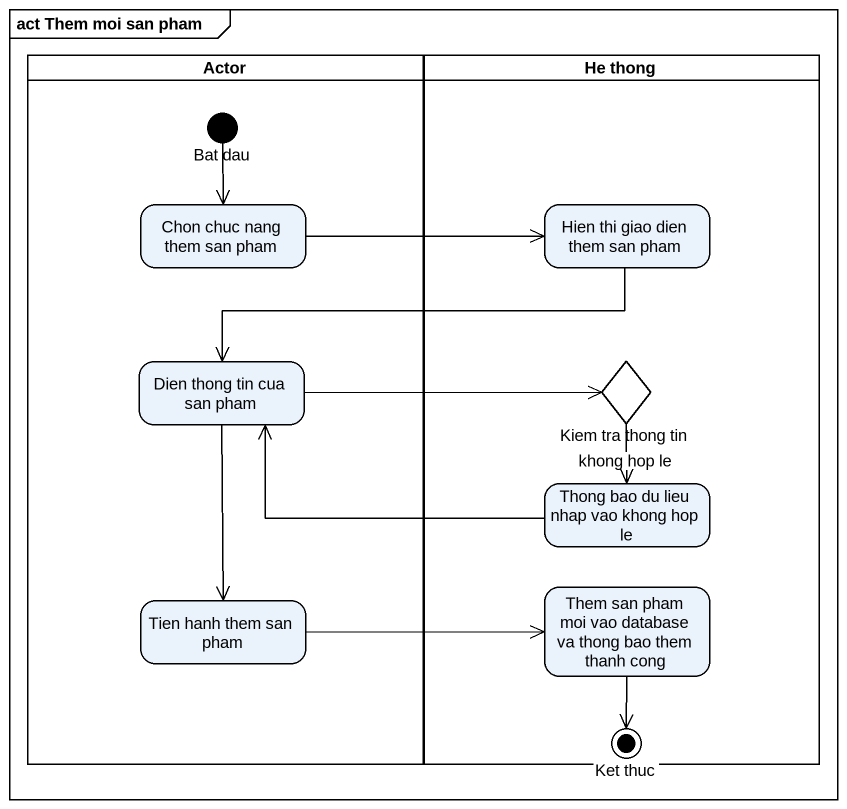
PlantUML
@startuml
mainframe act Them moi san pham
hide empty description
state "Actor" as Actor_ <<partition>> {
  state "Bat dau" as Bat_dau <<start>>
  state "Chon chuc nang them san pham" as Chon_chuc_nang_them_san_pham
  state "Dien thong tin cua san pham" as Dien_thong_tin_cua_san_pham
  state "Tien hanh them san pham" as Tien_hanh_them_san_pham
}
state "He thong" as He_thong <<partition>> {
  state "Hien thi giao dien them san pham" as Hien_thi_giao_dien_them_san
  state "Kiem tra thong tin" as Kiem_tra_thong_tin <<choice>>
  state "Thong bao du lieu nhap vao khong hop le" as Thong_bao_du_lieu_nhap_vao
  state "Them san pham moi vao database va thong bao them thanh cong" as Them_san_pham_moi_vao
  state "Ket thuc" as Ket_thuc <<end>>
}
Bat_dau --> Chon_chuc_nang_them_san_pham
Chon_chuc_nang_them_san_pham -right-> Hien_thi_giao_dien_them_san
Hien_thi_giao_dien_them_san -left-> Dien_thong_tin_cua_san_pham
Dien_thong_tin_cua_san_pham -right-> Kiem_tra_thong_tin
Dien_thong_tin_cua_san_pham --> Tien_hanh_them_san_pham
Kiem_tra_thong_tin --> Thong_bao_du_lieu_nhap_vao : khong hop le
Thong_bao_du_lieu_nhap_vao -left-> Dien_thong_tin_cua_san_pham
Tien_hanh_them_san_pham -right-> Them_san_pham_moi_vao
Them_san_pham_moi_vao --> Ket_thuc
@enduml
